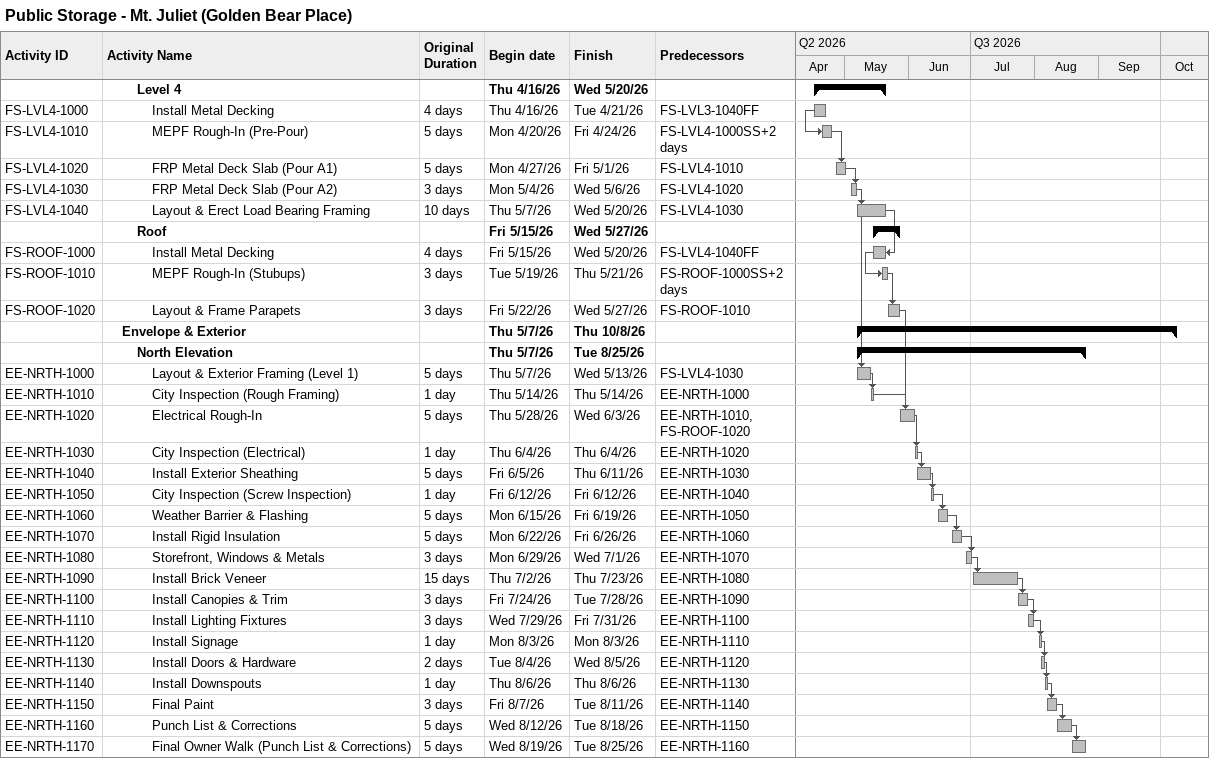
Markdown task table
Public Storage - Mt. Juliet (Golden Bear Place)

| ID | Level | Task | Original duration | Start | Finish | Predecessors |
|---|---|---|---|---|---|---|
|  | 3 | **Level 4** |  | 2026-04-16 | 2026-05-20 |  |
| FS-LVL4-1000 | 4 | Install Metal Decking | 4d | 2026-04-16 | 2026-04-21 | FS-LVL3-1040FF |
| FS-LVL4-1010 | 4 | MEPF Rough-In (Pre-Pour) | 5d | 2026-04-20 | 2026-04-24 | FS-LVL4-1000SS+2d |
| FS-LVL4-1020 | 4 | FRP Metal Deck Slab (Pour A1) | 5d | 2026-04-27 | 2026-05-01 | FS-LVL4-1010 |
| FS-LVL4-1030 | 4 | FRP Metal Deck Slab (Pour A2) | 3d | 2026-05-04 | 2026-05-06 | FS-LVL4-1020 |
| FS-LVL4-1040 | 4 | Layout & Erect Load Bearing Framing | 10d | 2026-05-07 | 2026-05-20 | FS-LVL4-1030 |
|  | 3 | **Roof** |  | 2026-05-15 | 2026-05-27 |  |
| FS-ROOF-1000 | 4 | Install Metal Decking | 4d | 2026-05-15 | 2026-05-20 | FS-LVL4-1040FF |
| FS-ROOF-1010 | 4 | MEPF Rough-In (Stubups) | 3d | 2026-05-19 | 2026-05-21 | FS-ROOF-1000SS+2d |
| FS-ROOF-1020 | 4 | Layout & Frame Parapets | 3d | 2026-05-22 | 2026-05-27 | FS-ROOF-1010 |
|  | 2 | **Envelope & Exterior** |  | 2026-05-07 | 2026-10-08 |  |
|  | 3 | **North Elevation** |  | 2026-05-07 | 2026-08-25 |  |
| EE-NRTH-1000 | 4 | Layout & Exterior Framing (Level 1) | 5d | 2026-05-07 | 2026-05-13 | FS-LVL4-1030 |
| EE-NRTH-1010 | 4 | City Inspection (Rough Framing) | 1d | 2026-05-14 | 2026-05-14 | EE-NRTH-1000 |
| EE-NRTH-1020 | 4 | Electrical Rough-In | 5d | 2026-05-28 | 2026-06-03 | EE-NRTH-1010, FS-ROOF-1020 |
| EE-NRTH-1030 | 4 | City Inspection (Electrical) | 1d | 2026-06-04 | 2026-06-04 | EE-NRTH-1020 |
| EE-NRTH-1040 | 4 | Install Exterior Sheathing | 5d | 2026-06-05 | 2026-06-11 | EE-NRTH-1030 |
| EE-NRTH-1050 | 4 | City Inspection (Screw Inspection) | 1d | 2026-06-12 | 2026-06-12 | EE-NRTH-1040 |
| EE-NRTH-1060 | 4 | Weather Barrier & Flashing | 5d | 2026-06-15 | 2026-06-19 | EE-NRTH-1050 |
| EE-NRTH-1070 | 4 | Install Rigid Insulation | 5d | 2026-06-22 | 2026-06-26 | EE-NRTH-1060 |
| EE-NRTH-1080 | 4 | Storefront, Windows & Metals | 3d | 2026-06-29 | 2026-07-01 | EE-NRTH-1070 |
| EE-NRTH-1090 | 4 | Install Brick Veneer | 15d | 2026-07-02 | 2026-07-23 | EE-NRTH-1080 |
| EE-NRTH-1100 | 4 | Install Canopies & Trim | 3d | 2026-07-24 | 2026-07-28 | EE-NRTH-1090 |
| EE-NRTH-1110 | 4 | Install Lighting Fixtures | 3d | 2026-07-29 | 2026-07-31 | EE-NRTH-1100 |
| EE-NRTH-1120 | 4 | Install Signage | 1d | 2026-08-03 | 2026-08-03 | EE-NRTH-1110 |
| EE-NRTH-1130 | 4 | Install Doors & Hardware | 2d | 2026-08-04 | 2026-08-05 | EE-NRTH-1120 |
| EE-NRTH-1140 | 4 | Install Downspouts | 1d | 2026-08-06 | 2026-08-06 | EE-NRTH-1130 |
| EE-NRTH-1150 | 4 | Final Paint | 3d | 2026-08-07 | 2026-08-11 | EE-NRTH-1140 |
| EE-NRTH-1160 | 4 | Punch List & Corrections | 5d | 2026-08-12 | 2026-08-18 | EE-NRTH-1150 |
| EE-NRTH-1170 | 4 | Final Owner Walk (Punch List & Corrections) | 5d | 2026-08-19 | 2026-08-25 | EE-NRTH-1160 |
